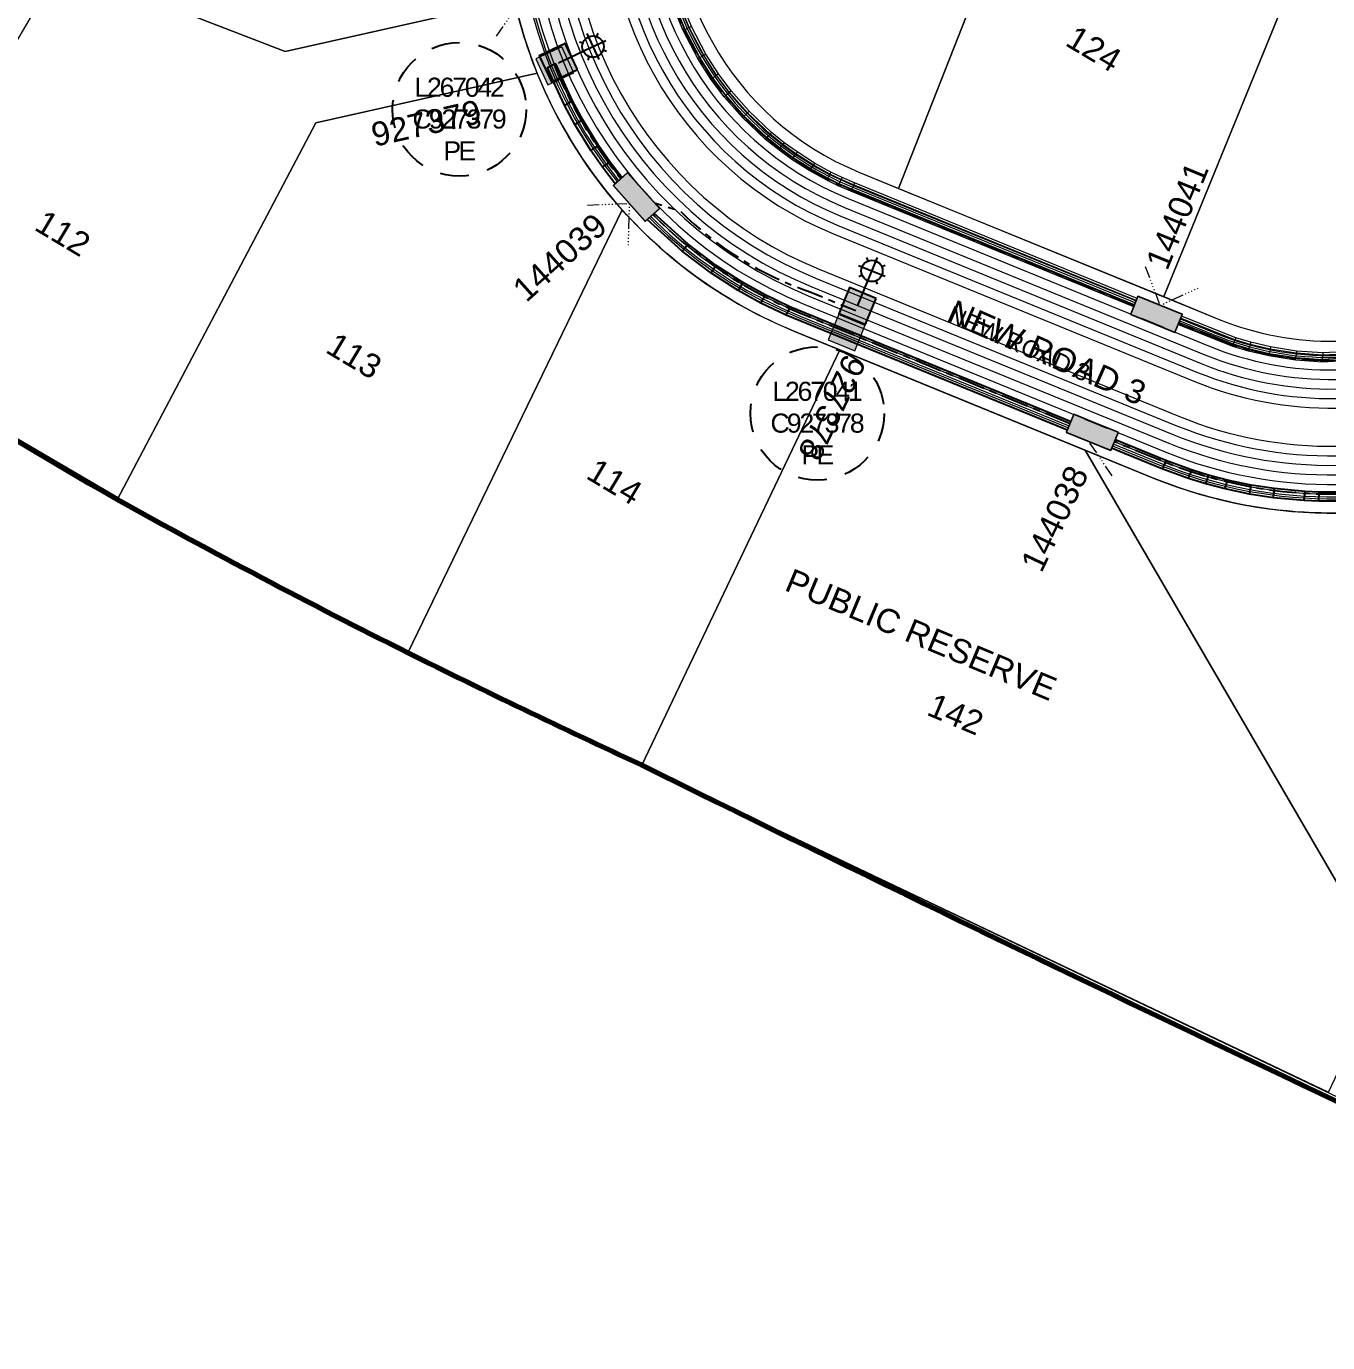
# Model space of a CAD drawing. Header units: metres. Extents: x 264965 to 265706, y 6180501 to 6181430.
# Drawn here: x 265360.7 to 265497.2, y 6180696.6 to 6180834.6 of the extents above; entities that cross this region are included whole.
import ezdxf
from ezdxf.enums import TextEntityAlignment as Align

# ---------------------------------------------------------------- set-up
doc = ezdxf.new("R2010")
doc.units = ezdxf.units.M
for name, pattern in [('Cable Exist UG', [7, 4, -1, 1, -1]), ('Dash', [5, 3, -2]), ('PHANTOMX2', [5.6, 2.5, -0.5, 0.15, -0.5, 0.15, -0.5, 0.15, -0.5, 0.15, -0.5])]:
    doc.linetypes.add(name, pattern=pattern)
doc.layers.get('0').update_dxf_attribs({"color": 6})
for name, color, linetype, lineweight in [('_User Miscellaneous1', 30, 'Continuous', 13), ('_User Miscellaneous10', 241, 'Continuous', 13), ('_User Miscellaneous7', 3, 'Continuous', 13), ('_User_HV_Exist', 1, 'Continuous', 25), ('_User_LV_Exist', 5, 'Continuous', 25), ('_User_SL_Exist', 4, 'Continuous', 25), ('Cadastre Developer_SP_NEW', 92, 'Continuous', 15)]:
    doc.layers.add(name, color=color, linetype=linetype, lineweight=lineweight)
doc.layers.add('_User Miscellaneous12', color=252, linetype='Continuous', lineweight=13, plot=False, transparency=0.5)
for name, color, linetype in [('Equip_SP_SL_EXT', 7, 'Continuous'), ('SupportsUG_SP_LV_EXT', 7, 'Continuous'), ('UG_Details_SP_MISC', 7, 'Continuous')]:
    doc.layers.add(name, color=color, linetype=linetype)
doc.styles.add('ARIAL', font='arial.ttf', dxfattribs={"height": 2})
doc.styles.add('SL_LABEL', font='arial.ttf', dxfattribs={"height": 2})
doc.styles.get("Standard").update_dxf_attribs({"font": 'arial.ttf'})
doc.linetypes.add('Cable o', pattern='A,4,-0.01,["O",Standard,S=1.5,R=0,X=0,Y=-0.75],-1.6', length=5.61)

# ---------------------------------------------------------------- blocks, each defined once
blk = doc.blocks.new('*U645')
at = {"width": 0.9}
blk.add_attdef('ASSET_NUM', text='', height=2, dxfattribs=at).set_placement((4, 2), align=Align.MIDDLE_LEFT)
for tag, p, flags in [('SUBURB', (-2, 0), 1), ('STREETNAME', (-1.8, 0), 9), ('PARENT', (-1.6, 0), 9), ('NOTES', (-1.4, 0), 9), ('LOCATION', (-1.2, 0), 9), ('LEGEND', (-1, 0), 9), ('USAGE', (-0.8, 0), 9), ('SUPPORT_TYPE', (-0.6, 0), 9), ('STATE', (-0.4, 0), 9), ('OWNED_BY', (-0.2, 0), 9)]:
    blk.add_attdef(tag, p, '', height=0.2, rotation=270, dxfattribs=dict(flags=flags))
blk.add_wipeout([(1, 2.5), (1, -2.5), (-1, -2.5), (-1, 2.5)])
at = {"layer": 'SupportsUG_SP_LV_EXT'}
h = blk.add_hatch(color=256, dxfattribs=at)
h.dxf.hatch_style = 1
h.paths.add_polyline_path([(-1, 2.5), (-1, -1.25), (-1, 1.25), (-1, -2.5), (1, -2.5), (1, 2.5)])
blk.add_lwpolyline([(-1, 2.5), (-1, -1.25), (-1, 1.25), (-1, -2.5), (1, -2.5), (1, 2.5)], close=True)
blk = doc.blocks.new('*U840')
at = {"layer": 'Equip_SP_SL_EXT'}
h = blk.add_hatch(color=256, dxfattribs=at)
h.dxf.hatch_style = 1
h.paths.add_polyline_path([(-1.58, 1.41), (-1.41, -1.58), (1.58, -1.41), (1.41, 1.58)])
blk.add_lwpolyline([(-1.58, 1.41), (-1.41, -1.58), (1.58, -1.41), (1.41, 1.58)], close=True)
at = {"width": 0.9, "flags": 8}
blk.add_attdef('ASSET_NUM', text='', height=2, dxfattribs=at).set_placement((4, 2), align=Align.MIDDLE_LEFT)
at = {"flags": 1}
blk.add_attdef('Z', (-2.35, -1.81), '', height=0.2, rotation=270, dxfattribs=at)
at = {"flags": 9}
for tag, p in [('NOTES', (-2, -1.81)), ('SUBURB', (-1.8, -1.81)), ('STREETNAME', (-1.6, -1.81)), ('LOCATION', (-1.4, -1.81)), ('LEGEND', (-1.2, -1.81)), ('USAGE', (-1, -1.81)), ('STATE', (-0.8, -1.81)), ('OWNED_BY', (-0.6, -1.81)), ('COLUMN_TYPE', (-0.4, -1.81)), ('STREET_CODE', (-0.2, -1.81)), ('STRUCTURE_PLANT_NUMBER', (0.03, -1.81))]:
    blk.add_attdef(tag, text='', height=0.2, rotation=270, dxfattribs=at).set_placement(p, align=Align.MIDDLE_LEFT)
blk = doc.blocks.new('*U841')
at = {"layer": 'Equip_SP_SL_EXT'}
h = blk.add_hatch(color=256, dxfattribs=at)
h.dxf.hatch_style = 1
h.paths.add_polyline_path([(-1.79, 1.14), (-1.14, -1.79), (1.79, -1.14), (1.14, 1.79)])
blk.add_lwpolyline([(-1.79, 1.14), (-1.14, -1.79), (1.79, -1.14), (1.14, 1.79)], close=True)
at = {"width": 0.9, "flags": 8}
blk.add_attdef('ASSET_NUM', text='', height=2, dxfattribs=at).set_placement((4, 2), align=Align.MIDDLE_LEFT)
at = {"flags": 1}
blk.add_attdef('Z', (-2.35, -1.81), '', height=0.2, rotation=270, dxfattribs=at)
at = {"flags": 9}
for tag, p in [('NOTES', (-2, -1.81)), ('SUBURB', (-1.8, -1.81)), ('STREETNAME', (-1.6, -1.81)), ('LOCATION', (-1.4, -1.81)), ('LEGEND', (-1.2, -1.81)), ('USAGE', (-1, -1.81)), ('STATE', (-0.8, -1.81)), ('OWNED_BY', (-0.6, -1.81)), ('COLUMN_TYPE', (-0.4, -1.81)), ('STREET_CODE', (-0.2, -1.81)), ('STRUCTURE_PLANT_NUMBER', (0.03, -1.81))]:
    blk.add_attdef(tag, text='', height=0.2, rotation=270, dxfattribs=at).set_placement(p, align=Align.MIDDLE_LEFT)
blk = doc.blocks.new('*U237')
at = {"style": 'SL_LABEL'}
for tag, height, rotation, flags, p in [('ASSET_NUM', 1, 67.7763, 8, (1.72, 6.86)), ('STREET_CODE', 0.001, 270, 9, (0, 0))]:
    blk.add_attdef(tag, text='', height=height, rotation=rotation, dxfattribs=dict(at, flags=flags)).set_placement(p, align=Align.MIDDLE_LEFT)
for tag, height, rotation, flags, p in [('LNUMBER', 1, 67.7763, 8, (3.57, 6.1)), ('LANTNUMBER', 0.2, 270, 9, (-1.4, 2.6)), ('LOUTREACH', 0.2, 270, 9, (-1.4, 2.2)), ('LOUTREACHVOCAB', 0.2, 270, 9, (-1.4, 2)), ('LRATECODE', 0.2, 270, 9, (-1.4, 1.8)), ('LREMOVE', 0.2, 270, 9, (-1.4, 1.6)), ('LREPLACE', 0.2, 270, 9, (-1.4, 1.4)), ('LTYPE', 0.2, 270, 9, (-1.4, 1.2)), ('LTYPEVOCAB', 0.2, 270, 9, (-1.4, 1)), ('LEGEND', 0.2, 270, 9, (-1.4, 0.8)), ('SUBURB', 0.2, 270, 9, (-1.4, 0.6)), ('STREETNAME', 0.2, 270, 9, (-1.4, 0.4)), ('LOCATION', 0.2, 270, 9, (-1.4, 0.2)), ('LNEW', 0.2, 270, 9, (-6.4, 0)), ('LMASTVOCAB', 0.2, 270, 9, (-6.2, 0)), ('LMAST', 0.2, 270, 9, (-6, 0)), ('LLAMPVOCAB', 0.2, 270, 9, (-5.8, 0)), ('LLAMP', 0.2, 270, 9, (-5.6, 0)), ('LEXIST', 0.2, 270, 9, (-5.4, 0)), ('LCHARGE3PERCENT', 0.2, 270, 9, (-5.2, 0)), ('LCHARGE3', 0.2, 270, 9, (-5, 0)), ('LCHARGE2PERCENT', 0.2, 270, 9, (-4.8, 0)), ('LCHARGE2', 0.2, 270, 9, (-4.6, 0)), ('LCHARGE1PERCENT', 0.2, 270, 9, (-4.4, 0)), ('LCHARGE1', 0.2, 270, 9, (-4.2, 0)), ('LCATEGORY', 0.2, 270, 9, (-4, 0)), ('LBRACKETVOCAB', 0.2, 270, 9, (-3.8, 0)), ('LBRACKET', 0.2, 270, 9, (-3.6, 0)), ('LKINGHEIGHT', 0.2, 270, 9, (-3.4, 0)), ('CREPLACE', 0.2, 270, 9, (-3.2, 0)), ('CREMOVE', 0.2, 270, 9, (-3, 0)), ('CNUMBER', 0.2, 270, 9, (-2.8, 0)), ('CNEW', 0.2, 270, 9, (-2.6, 0)), ('CEXIST', 0.2, 270, 9, (-2.4, 0)), ('USAGE', 0.2, 270, 9, (-2.2, 0)), ('STATE', 0.2, 270, 9, (-2, 0)), ('OWNED_BY', 0.2, 270, 9, (-1.8, 0)), ('ORIENTATION', 0.2, 270, 9, (-1.6, 0)), ('OPERATING_VOLTAGE', 0.2, 270, 9, (-1.4, 0)), ('MAINTAINED_BY', 0.2, 270, 9, (-1.4, -0.66)), ('NOTES', 0.2, 270, 9, (-1.4, 0)), ('NO_PHASES', 0.2, 270, 9, (-1.2, 0)), ('LANTERN_TYPE', 0.2, 270, 9, (-1, 0)), ('LANTERN_PURPOSE', 0.2, 270, 9, (-0.8, 0)), ('CONTROL_TYPE', 0.2, 270, 9, (-0.6, 0)), ('CONSTRUCTED_VOLTAGE', 0.2, 270, 9, (-0.4, 0))]:
    blk.add_attdef(tag, text='', height=height, rotation=rotation, dxfattribs=dict(flags=flags)).set_placement(p, align=Align.MIDDLE_LEFT)
for tag, p, height, flags in [('OPERATED_BY', (-1.4, -0.41), 0.2, 9), ('Z', (0, 0), 0.001, 1)]:
    blk.add_attdef(tag, p, '', height=height, rotation=270, dxfattribs=dict(flags=flags))
blk.add_wipeout([(2.15, 5.26), (2.9, 4.28), (3.08, 3.06), (2.09, 2.32), (0.87, 2.14), (0.13, 3.12), (-0.05, 4.34), (0.93, 5.09)])
for p, q in [((0.12, 4.27), (0.47, 4.13)), ((0.12, 4.27), (2.9, 3.14)), ((0.93, 5.09), (1.08, 4.74)), ((0.95, 2.31), (2.08, 5.09)), ((1.94, 4.74), (2.08, 5.09)), ((2.9, 4.28), (2.55, 4.14)), ((0.13, 3.12), (0.48, 3.27)), ((2.55, 3.28), (2.9, 3.14)), ((0, 0), (1.09, 2.66)), ((2.09, 2.32), (1.95, 2.67))]:
    blk.add_line(p, q)
blk.add_circle((1.51, 3.7), 1.12)
blk = doc.blocks.new('*U238')
at = {"style": 'SL_LABEL'}
for tag, height, rotation, flags, p in [('ASSET_NUM', 1, 25, 8, (5.92, 3.86)), ('STREET_CODE', 0.001, 270, 9, (0, 0))]:
    blk.add_attdef(tag, text='', height=height, rotation=rotation, dxfattribs=dict(at, flags=flags)).set_placement(p, align=Align.MIDDLE_LEFT)
for tag, height, rotation, flags, p in [('LNUMBER', 1, 25, 8, (6.77, 2.05)), ('LANTNUMBER', 0.2, 270, 9, (-1.4, 2.6)), ('LOUTREACH', 0.2, 270, 9, (-1.4, 2.2)), ('LOUTREACHVOCAB', 0.2, 270, 9, (-1.4, 2)), ('LRATECODE', 0.2, 270, 9, (-1.4, 1.8)), ('LREMOVE', 0.2, 270, 9, (-1.4, 1.6)), ('LREPLACE', 0.2, 270, 9, (-1.4, 1.4)), ('LTYPE', 0.2, 270, 9, (-1.4, 1.2)), ('LTYPEVOCAB', 0.2, 270, 9, (-1.4, 1)), ('LEGEND', 0.2, 270, 9, (-1.4, 0.8)), ('SUBURB', 0.2, 270, 9, (-1.4, 0.6)), ('STREETNAME', 0.2, 270, 9, (-1.4, 0.4)), ('LOCATION', 0.2, 270, 9, (-1.4, 0.2)), ('LNEW', 0.2, 270, 9, (-6.4, 0)), ('LMASTVOCAB', 0.2, 270, 9, (-6.2, 0)), ('LMAST', 0.2, 270, 9, (-6, 0)), ('LLAMPVOCAB', 0.2, 270, 9, (-5.8, 0)), ('LLAMP', 0.2, 270, 9, (-5.6, 0)), ('LEXIST', 0.2, 270, 9, (-5.4, 0)), ('LCHARGE3PERCENT', 0.2, 270, 9, (-5.2, 0)), ('LCHARGE3', 0.2, 270, 9, (-5, 0)), ('LCHARGE2PERCENT', 0.2, 270, 9, (-4.8, 0)), ('LCHARGE2', 0.2, 270, 9, (-4.6, 0)), ('LCHARGE1PERCENT', 0.2, 270, 9, (-4.4, 0)), ('LCHARGE1', 0.2, 270, 9, (-4.2, 0)), ('LCATEGORY', 0.2, 270, 9, (-4, 0)), ('LBRACKETVOCAB', 0.2, 270, 9, (-3.8, 0)), ('LBRACKET', 0.2, 270, 9, (-3.6, 0)), ('LKINGHEIGHT', 0.2, 270, 9, (-3.4, 0)), ('CREPLACE', 0.2, 270, 9, (-3.2, 0)), ('CREMOVE', 0.2, 270, 9, (-3, 0)), ('CNUMBER', 0.2, 270, 9, (-2.8, 0)), ('CNEW', 0.2, 270, 9, (-2.6, 0)), ('CEXIST', 0.2, 270, 9, (-2.4, 0)), ('USAGE', 0.2, 270, 9, (-2.2, 0)), ('STATE', 0.2, 270, 9, (-2, 0)), ('OWNED_BY', 0.2, 270, 9, (-1.8, 0)), ('ORIENTATION', 0.2, 270, 9, (-1.6, 0)), ('OPERATING_VOLTAGE', 0.2, 270, 9, (-1.4, 0)), ('MAINTAINED_BY', 0.2, 270, 9, (-1.4, -0.66)), ('NOTES', 0.2, 270, 9, (-1.4, 0)), ('NO_PHASES', 0.2, 270, 9, (-1.2, 0)), ('LANTERN_TYPE', 0.2, 270, 9, (-1, 0)), ('LANTERN_PURPOSE', 0.2, 270, 9, (-0.8, 0)), ('CONTROL_TYPE', 0.2, 270, 9, (-0.6, 0)), ('CONSTRUCTED_VOLTAGE', 0.2, 270, 9, (-0.4, 0))]:
    blk.add_attdef(tag, text='', height=height, rotation=rotation, dxfattribs=dict(flags=flags)).set_placement(p, align=Align.MIDDLE_LEFT)
for tag, p, height, flags in [('OPERATED_BY', (-1.4, -0.41), 0.2, 9), ('Z', (0, 0), 0.001, 1)]:
    blk.add_attdef(tag, p, '', height=height, rotation=270, dxfattribs=dict(flags=flags))
blk.add_wipeout([(5.15, 2.4), (5.03, 1.18), (4.34, 0.16), (3.11, 0.28), (2.1, 0.98), (2.22, 2.2), (2.91, 3.22), (4.14, 3.1)])
for p, q in [((2.99, 3.05), (3.15, 2.71)), ((2.99, 3.05), (4.26, 0.33)), ((4.14, 3.1), (4.01, 2.75)), ((2.22, 2.2), (2.57, 2.08)), ((2.27, 1.06), (4.98, 2.32)), ((4.64, 2.17), (4.98, 2.32)), ((0, 0), (2.61, 1.22)), ((3.11, 0.28), (3.24, 0.63)), ((4.1, 0.67), (4.26, 0.33)), ((5.03, 1.18), (4.68, 1.31))]:
    blk.add_line(p, q)
blk.add_circle((3.63, 1.69), 1.12)

msp = doc.modelspace()

# ---------------------------------------------------------------- linework, layer by layer
at = {"layer": '_User Miscellaneous1', "ltscale": 0.5}
for p, q in [((265429.585, 6180834.15), (265428.614, 6180836.497)), ((265429.803, 6180834.252), (265428.839, 6180836.58)), ((265430.238, 6180834.455), (265429.29, 6180836.745)), ((265430.456, 6180834.557), (265429.515, 6180836.828)), ((265430.456, 6180834.557), (265430.021, 6180834.353)), ((265430.238, 6180834.455), (265430.021, 6180834.353)), ((265431.749, 6180831.561), (265430.238, 6180834.455)), ((265431.956, 6180831.681), (265430.456, 6180834.557)), ((265429.585, 6180834.15), (265430.021, 6180834.353)), ((265431.125, 6180831.199), (265429.585, 6180834.15)), ((265429.803, 6180834.252), (265430.021, 6180834.353)), ((265431.333, 6180831.32), (265429.803, 6180834.252)), ((265431.956, 6180831.681), (265431.541, 6180831.44)), ((265433.281, 6180829.612), (265431.956, 6180831.681)), ((265415.364, 6180830.281), (265415.804, 6180830.471)), ((265416.029, 6180828.742), (265415.364, 6180830.281)), ((265416.245, 6180830.662), (265415.804, 6180830.471)), ((265416.904, 6180829.136), (265416.245, 6180830.662)), ((265431.125, 6180831.199), (265431.541, 6180831.44)), ((265432.492, 6180829.065), (265431.125, 6180831.199)), ((265431.333, 6180831.32), (265431.541, 6180831.44)), ((265432.689, 6180829.201), (265431.333, 6180831.32)), ((265431.749, 6180831.561), (265431.541, 6180831.44)), ((265433.084, 6180829.475), (265431.749, 6180831.561)), ((265416.029, 6180828.742), (265416.466, 6180828.939)), ((265416.904, 6180829.136), (265416.466, 6180828.939)), ((265418.01, 6180826.765), (265416.904, 6180829.136)), ((265432.492, 6180829.065), (265432.887, 6180829.338)), ((265433.881, 6180827.208), (265432.492, 6180829.065)), ((265432.689, 6180829.201), (265432.887, 6180829.338)), ((265434.067, 6180827.36), (265432.689, 6180829.201)), ((265433.281, 6180829.612), (265432.887, 6180829.338)), ((265433.084, 6180829.475), (265432.887, 6180829.338)), ((265434.44, 6180827.663), (265433.084, 6180829.475)), ((265434.627, 6180827.814), (265433.281, 6180829.612)), ((265417.152, 6180826.334), (265416.029, 6180828.742)), ((265433.881, 6180827.208), (265434.254, 6180827.511)), ((265434.067, 6180827.36), (265434.254, 6180827.511)), ((265434.627, 6180827.814), (265434.254, 6180827.511)), ((265434.44, 6180827.663), (265434.254, 6180827.511)), ((265436.329, 6180825.515), (265434.44, 6180827.663)), ((265436.502, 6180825.682), (265434.627, 6180827.814)), ((265417.152, 6180826.334), (265417.581, 6180826.549)), ((265418.249, 6180824.3), (265417.152, 6180826.334)), ((265418.01, 6180826.765), (265417.581, 6180826.549)), ((265419.081, 6180824.78), (265418.01, 6180826.765)), ((265435.811, 6180825.014), (265433.881, 6180827.208)), ((265435.984, 6180825.181), (265434.067, 6180827.36)), ((265419.081, 6180824.78), (265418.665, 6180824.54)), ((265420.726, 6180822.113), (265419.081, 6180824.78)), ((265435.811, 6180825.014), (265436.157, 6180825.348)), ((265438.236, 6180822.733), (265435.811, 6180825.014)), ((265435.984, 6180825.181), (265436.157, 6180825.348)), ((265438.393, 6180822.914), (265435.984, 6180825.181)), ((265436.502, 6180825.682), (265436.157, 6180825.348)), ((265436.329, 6180825.515), (265436.157, 6180825.348)), ((265438.709, 6180823.276), (265436.329, 6180825.515)), ((265438.867, 6180823.457), (265436.502, 6180825.682)), ((265418.249, 6180824.3), (265418.665, 6180824.54)), ((265419.923, 6180821.586), (265418.249, 6180824.3)), ((265438.867, 6180823.457), (265438.551, 6180823.095)), ((265440.187, 6180822.393), (265438.867, 6180823.457)), ((265420.726, 6180822.113), (265420.325, 6180821.849)), ((265421.923, 6180820.394), (265420.726, 6180822.113)), ((265438.236, 6180822.733), (265438.551, 6180823.095)), ((265439.605, 6180821.63), (265438.236, 6180822.733)), ((265438.393, 6180822.914), (265438.551, 6180823.095)), ((265439.75, 6180821.821), (265438.393, 6180822.914)), ((265438.709, 6180823.276), (265438.551, 6180823.095)), ((265440.042, 6180822.202), (265438.709, 6180823.276)), ((265439.605, 6180821.63), (265439.896, 6180822.011)), ((265439.75, 6180821.821), (265439.896, 6180822.011)), ((265440.187, 6180822.393), (265439.896, 6180822.011)), ((265440.042, 6180822.202), (265439.896, 6180822.011)), ((265441.405, 6180821.217), (265440.042, 6180822.202)), ((265441.54, 6180821.415), (265440.187, 6180822.393)), ((265419.923, 6180821.586), (265420.325, 6180821.849)), ((265421.148, 6180819.827), (265419.923, 6180821.586)), ((265441.001, 6180820.621), (265439.605, 6180821.63)), ((265441.136, 6180820.819), (265439.75, 6180821.821)), ((265441.001, 6180820.621), (265441.27, 6180821.018)), ((265442.862, 6180819.436), (265441.001, 6180820.621)), ((265441.136, 6180820.819), (265441.27, 6180821.018)), ((265442.985, 6180819.643), (265441.136, 6180820.819)), ((265441.54, 6180821.415), (265441.27, 6180821.018)), ((265441.405, 6180821.217), (265441.27, 6180821.018)), ((265443.23, 6180820.056), (265441.405, 6180821.217)), ((265443.352, 6180820.262), (265441.54, 6180821.415)), ((265421.148, 6180819.827), (265421.536, 6180820.11)), ((265422.478, 6180818.091), (265421.148, 6180819.827)), ((265421.923, 6180820.394), (265421.536, 6180820.11)), ((265423.218, 6180818.704), (265421.923, 6180820.394)), ((265442.862, 6180819.436), (265443.107, 6180819.849)), ((265444.637, 6180818.46), (265442.862, 6180819.436)), ((265442.985, 6180819.643), (265443.107, 6180819.849)), ((265444.747, 6180818.673), (265442.985, 6180819.643)), ((265443.352, 6180820.262), (265443.107, 6180819.849)), ((265443.23, 6180820.056), (265443.107, 6180819.849)), ((265444.968, 6180819.1), (265443.23, 6180820.056)), ((265445.078, 6180819.313), (265443.352, 6180820.262)), ((265445.078, 6180819.313), (265444.857, 6180818.887)), ((265446.248, 6180818.745), (265445.078, 6180819.313)), ((265422.478, 6180818.091), (265422.848, 6180818.398)), ((265425.838, 6180814.331), (265422.478, 6180818.091)), ((265423.218, 6180818.704), (265422.848, 6180818.398)), ((265426.52, 6180815.008), (265423.218, 6180818.704)), ((265444.637, 6180818.46), (265444.857, 6180818.887)), ((265445.846, 6180817.873), (265444.637, 6180818.46)), ((265444.747, 6180818.673), (265444.857, 6180818.887)), ((265445.947, 6180818.091), (265444.747, 6180818.673)), ((265444.968, 6180819.1), (265444.857, 6180818.887)), ((265446.147, 6180818.527), (265444.968, 6180819.1)), ((265445.846, 6180817.873), (265446.047, 6180818.309)), ((265447.179, 6180817.294), (265445.846, 6180817.873)), ((265445.947, 6180818.091), (265446.047, 6180818.309)), ((265447.273, 6180817.515), (265445.947, 6180818.091)), ((265446.248, 6180818.745), (265446.047, 6180818.309)), ((265446.147, 6180818.527), (265446.047, 6180818.309)), ((265447.459, 6180817.957), (265446.147, 6180818.527)), ((265447.552, 6180818.178), (265446.248, 6180818.745)), ((265447.552, 6180818.178), (265447.366, 6180817.736)), ((265447.459, 6180817.957), (265447.366, 6180817.736)), ((265477.093, 6180805.849), (265447.459, 6180817.957)), ((265477.183, 6180806.072), (265447.552, 6180818.178)), ((265447.179, 6180817.294), (265447.366, 6180817.736)), ((265476.824, 6180805.182), (265447.179, 6180817.294)), ((265447.273, 6180817.515), (265447.366, 6180817.736)), ((265476.913, 6180805.404), (265447.273, 6180817.515)), ((265425.838, 6180814.331), (265426.179, 6180814.669)), ((265429.491, 6180811.016), (265425.838, 6180814.331)), ((265426.52, 6180815.008), (265426.179, 6180814.669)), ((265430.103, 6180811.756), (265426.52, 6180815.008)), ((265429.491, 6180811.016), (265429.797, 6180811.386)), ((265432.505, 6180808.744), (265429.491, 6180811.016)), ((265430.103, 6180811.756), (265429.797, 6180811.386)), ((265433.054, 6180809.532), (265430.103, 6180811.756)), ((265432.505, 6180808.744), (265432.779, 6180809.138)), ((265435.372, 6180806.904), (265432.505, 6180808.744)), ((265433.054, 6180809.532), (265432.779, 6180809.138)), ((265435.864, 6180807.729), (265433.054, 6180809.532)), ((265435.372, 6180806.904), (265435.618, 6180807.316)), ((265437.751, 6180805.584), (265435.372, 6180806.904)), ((265435.864, 6180807.729), (265435.618, 6180807.316)), ((265438.192, 6180806.437), (265435.864, 6180807.729)), ((265437.751, 6180805.584), (265437.972, 6180806.01)), ((265440.402, 6180804.312), (265437.751, 6180805.584)), ((265438.192, 6180806.437), (265437.972, 6180806.01)), ((265440.791, 6180805.19), (265438.192, 6180806.437)), ((265476.824, 6180805.182), (265477.003, 6180805.627)), ((265476.913, 6180805.404), (265477.003, 6180805.627)), ((265477.183, 6180806.072), (265477.003, 6180805.627)), ((265477.093, 6180805.849), (265477.003, 6180805.627)), ((265487.433, 6180801.717), (265477.093, 6180805.849)), ((265487.512, 6180801.943), (265477.183, 6180806.072)), ((265440.402, 6180804.312), (265440.597, 6180804.751)), ((265479.856, 6180788.173), (265440.402, 6180804.312)), ((265440.791, 6180805.19), (265440.597, 6180804.751)), ((265480.202, 6180789.069), (265440.791, 6180805.19)), ((265487.196, 6180801.036), (265476.824, 6180805.182)), ((265487.275, 6180801.263), (265476.913, 6180805.404)), ((265487.196, 6180801.036), (265487.354, 6180801.49)), ((265487.275, 6180801.263), (265487.354, 6180801.49)), ((265487.512, 6180801.943), (265487.354, 6180801.49)), ((265487.433, 6180801.717), (265487.354, 6180801.49)), ((265489.024, 6180801.242), (265487.433, 6180801.717)), ((265489.086, 6180801.474), (265487.512, 6180801.943)), ((265489.086, 6180801.474), (265488.962, 6180801.01)), ((265491.171, 6180800.983), (265489.086, 6180801.474)), ((265488.838, 6180800.546), (265487.196, 6180801.036)), ((265488.9, 6180800.778), (265487.275, 6180801.263)), ((265488.838, 6180800.546), (265488.962, 6180801.01)), ((265490.986, 6180800.04), (265488.838, 6180800.546)), ((265488.9, 6180800.778), (265488.962, 6180801.01)), ((265491.032, 6180800.276), (265488.9, 6180800.778)), ((265489.024, 6180801.242), (265488.962, 6180801.01)), ((265491.124, 6180800.747), (265489.024, 6180801.242)), ((265490.986, 6180800.04), (265491.078, 6180800.512)), ((265493.778, 6180799.603), (265490.986, 6180800.04)), ((265491.032, 6180800.276), (265491.078, 6180800.512)), ((265493.805, 6180799.842), (265491.032, 6180800.276)), ((265491.171, 6180800.983), (265491.078, 6180800.512)), ((265491.124, 6180800.747), (265491.078, 6180800.512)), ((265493.859, 6180800.319), (265491.124, 6180800.747)), ((265493.886, 6180800.558), (265491.171, 6180800.983)), ((265493.778, 6180799.603), (265493.832, 6180800.081)), ((265493.805, 6180799.842), (265493.832, 6180800.081)), ((265493.886, 6180800.558), (265493.832, 6180800.081)), ((265493.859, 6180800.319), (265493.832, 6180800.081)), ((265496.625, 6180800.126), (265493.859, 6180800.319)), ((265496.627, 6180800.366), (265493.886, 6180800.558)), ((265501.737, 6180799.906), (265496.621, 6180799.645)), ((265496.627, 6180800.366), (265496.623, 6180799.885)), ((265496.625, 6180800.126), (265496.623, 6180799.885)), ((265501.689, 6180800.384), (265496.625, 6180800.126)), ((265501.665, 6180800.623), (265496.627, 6180800.366)), ((265496.618, 6180799.404), (265493.778, 6180799.603)), ((265496.621, 6180799.645), (265493.805, 6180799.842)), ((265496.618, 6180799.404), (265496.623, 6180799.885)), ((265501.761, 6180799.667), (265496.618, 6180799.404)), ((265496.621, 6180799.645), (265496.623, 6180799.885)), ((265480.202, 6180789.069), (265480.029, 6180788.621)), ((265482.87, 6180788.101), (265480.202, 6180789.069)), ((265479.856, 6180788.173), (265480.029, 6180788.621)), ((265482.565, 6180787.19), (265479.856, 6180788.173)), ((265482.565, 6180787.19), (265482.717, 6180787.645)), ((265482.87, 6180788.101), (265482.717, 6180787.645)), ((265484.636, 6180787.557), (265482.87, 6180788.101)), ((265484.636, 6180787.557), (265484.505, 6180787.096)), ((265486.628, 6180787.035), (265484.636, 6180787.557)), ((265484.373, 6180786.634), (265482.565, 6180787.19)), ((265484.373, 6180786.634), (265484.505, 6180787.096)), ((265486.407, 6180786.1), (265484.373, 6180786.634)), ((265486.407, 6180786.1), (265486.518, 6180786.568)), ((265488.949, 6180785.566), (265486.407, 6180786.1)), ((265486.628, 6180787.035), (265486.518, 6180786.568)), ((265489.121, 6180786.511), (265486.628, 6180787.035)), ((265489.121, 6180786.511), (265489.035, 6180786.038)), ((265491.55, 6180786.134), (265489.121, 6180786.511)), ((265491.55, 6180786.134), (265491.491, 6180785.658)), ((265494.752, 6180785.835), (265491.55, 6180786.134)), ((265488.949, 6180785.566), (265489.035, 6180786.038)), ((265491.432, 6180785.181), (265488.949, 6180785.566)), ((265491.432, 6180785.181), (265491.491, 6180785.658)), ((265494.687, 6180784.877), (265491.432, 6180785.181)), ((265494.687, 6180784.877), (265494.72, 6180785.356)), ((265496.22, 6180784.811), (265494.687, 6180784.877)), ((265494.752, 6180785.835), (265494.72, 6180785.356)), ((265496.241, 6180785.771), (265494.752, 6180785.835)), ((265496.22, 6180784.811), (265496.231, 6180785.291)), ((265498.651, 6180784.807), (265496.22, 6180784.811)), ((265496.241, 6180785.771), (265496.231, 6180785.291)), ((265498.63, 6180785.767), (265496.241, 6180785.771))]:
    msp.add_line(p, q, dxfattribs=at)
at = {"layer": '_User Miscellaneous1', "linetype": 'PHANTOMX2', "ltscale": 0.5, "flags": 128}
msp.add_lwpolyline([(265410.032, 6180833.554), (265412.517, 6180837.169, -0.0214963), (265411.966, 6180840.506, -0.0214963), (265411.704, 6180843.878, -0.019152), (265411.57, 6180847.366, -0.0333611), (265411.975, 6180853.428)], format="xyb", dxfattribs=at)
at = {"layer": '_User_LV_Exist', "linetype": 'Cable Exist UG', "ltscale": 0.7, "transparency": 33554687}
for points in [[(265430.241, 6180871.684), (265427.187, 6180853.46, 0.350626), (265447.252, 6180817.458), (265479.204, 6180804.403)], [(265479.204, 6180804.403), (265485.026, 6180802.025, 0.4273386), (265528.582, 6180821.466), (265538.845, 6180850.179)]]:
    msp.add_lwpolyline(points, format="xyb", dxfattribs=at)
at = {"layer": '_User_LV_Exist', "linetype": 'Cable Exist UG', "ltscale": 0.7, "transparency": 33554687, "flags": 128}
for points in [[(265424.688, 6180816.689, 0.1139001), (265441.957, 6180804.498), (265472.483, 6180792.026)], [(265472.483, 6180792.026), (265479.731, 6180789.065, 0.2849047), (265528.581, 6180797.311)]]:
    msp.add_lwpolyline(points, format="xyb", dxfattribs=at)
at = {"layer": '_User_SL_Exist', "linetype": 'Dash'}
for centre in [(265406.134, 6180825.882), (265443.655, 6180794.012)]:
    msp.add_circle(centre, 7, dxfattribs=at)
at = {"layer": 'Cadastre Developer_SP_NEW', "transparency": 33554687}
for points in [[(265468.254, 6180858.438), (265432.21, 6180871.332), (265429.16, 6180853.13, 0.350626), (265448.009, 6180819.31), (265452.178, 6180817.606)], [(265411.407, 6180856.104), (265411.418, 6180856.166), (265371.645, 6180865.05), (265364.385, 6180841.019), (265387.886, 6180831.959), (265411.908, 6180837.345, -0.0966354)], [(265497.07, 6180848.13), (265479.961, 6180806.255), (265485.783, 6180803.876, 0.4273386), (265526.699, 6180822.14), (265531.576, 6180835.786)], [(265391.084, 6180824.477), (265414.29, 6180829.681, -0.0410186), (265411.908, 6180837.345), (265387.886, 6180831.959), (265364.385, 6180841.019), (265341.358, 6180801.899, 0.0111876), (265370.262, 6180784.968)], [(265423.196, 6180815.357, -0.0867055), (265414.29, 6180829.681), (265391.084, 6180824.477), (265370.262, 6180784.968, 0.0115054), (265400.747, 6180768.922)], [(265446, 6180800.686), (265441.201, 6180802.647, -0.1139001), (265423.196, 6180815.357), (265400.747, 6180768.922, 0.002462), (265407.364, 6180765.672), (265425.264, 6180757.15)], [(265507.216, 6180784.545, -0.1478946), (265478.975, 6180787.213), (265471.727, 6180790.175), (265503.386, 6180735.808), (265527.439, 6180749.815)]]:
    msp.add_lwpolyline(points, format="xyb", close=True, dxfattribs=at)
for points in [[(265497.07, 6180848.13), (265468.254, 6180858.438), (265452.178, 6180817.606), (265479.961, 6180806.255)], [(265471.727, 6180790.175), (265446, 6180800.686), (265425.264, 6180757.15), (265497.232, 6180722.887), (265503.386, 6180735.808)]]:
    msp.add_lwpolyline(points, close=True, dxfattribs=at)
at = {"layer": 'UG_Details_SP_MISC', "ltscale": 0.5}
for p, q in [((265415.364, 6180830.281), (265415.804, 6180830.471)), ((265416.029, 6180828.742), (265415.364, 6180830.281)), ((265416.245, 6180830.662), (265415.804, 6180830.471)), ((265416.904, 6180829.136), (265416.245, 6180830.662)), ((265416.029, 6180828.742), (265416.466, 6180828.939)), ((265416.904, 6180829.136), (265416.466, 6180828.939)), ((265418.01, 6180826.765), (265416.904, 6180829.136)), ((265417.152, 6180826.334), (265416.029, 6180828.742)), ((265417.152, 6180826.334), (265417.581, 6180826.549)), ((265418.249, 6180824.3), (265417.152, 6180826.334)), ((265418.01, 6180826.765), (265417.581, 6180826.549)), ((265419.081, 6180824.78), (265418.01, 6180826.765)), ((265419.081, 6180824.78), (265418.665, 6180824.54)), ((265420.726, 6180822.113), (265419.081, 6180824.78)), ((265418.249, 6180824.3), (265418.665, 6180824.54)), ((265419.923, 6180821.586), (265418.249, 6180824.3)), ((265420.726, 6180822.113), (265420.325, 6180821.849)), ((265421.923, 6180820.394), (265420.726, 6180822.113)), ((265419.923, 6180821.586), (265420.325, 6180821.849)), ((265421.148, 6180819.827), (265419.923, 6180821.586)), ((265421.148, 6180819.827), (265421.536, 6180820.11)), ((265422.478, 6180818.091), (265421.148, 6180819.827)), ((265421.923, 6180820.394), (265421.536, 6180820.11)), ((265423.218, 6180818.704), (265421.923, 6180820.394)), ((265422.478, 6180818.091), (265422.848, 6180818.398)), ((265425.838, 6180814.331), (265422.478, 6180818.091)), ((265423.218, 6180818.704), (265422.848, 6180818.398)), ((265426.52, 6180815.008), (265423.218, 6180818.704)), ((265425.838, 6180814.331), (265426.179, 6180814.669)), ((265429.491, 6180811.016), (265425.838, 6180814.331)), ((265426.52, 6180815.008), (265426.179, 6180814.669)), ((265430.103, 6180811.756), (265426.52, 6180815.008)), ((265429.491, 6180811.016), (265429.797, 6180811.386)), ((265432.505, 6180808.744), (265429.491, 6180811.016)), ((265430.103, 6180811.756), (265429.797, 6180811.386)), ((265433.054, 6180809.532), (265430.103, 6180811.756)), ((265432.505, 6180808.744), (265432.779, 6180809.138)), ((265435.372, 6180806.904), (265432.505, 6180808.744)), ((265433.054, 6180809.532), (265432.779, 6180809.138)), ((265435.864, 6180807.729), (265433.054, 6180809.532)), ((265435.372, 6180806.904), (265435.618, 6180807.316)), ((265437.751, 6180805.584), (265435.372, 6180806.904)), ((265435.864, 6180807.729), (265435.618, 6180807.316)), ((265438.192, 6180806.437), (265435.864, 6180807.729)), ((265437.751, 6180805.584), (265437.972, 6180806.01)), ((265440.402, 6180804.312), (265437.751, 6180805.584)), ((265438.192, 6180806.437), (265437.972, 6180806.01)), ((265440.791, 6180805.19), (265438.192, 6180806.437)), ((265440.402, 6180804.312), (265440.597, 6180804.751)), ((265479.856, 6180788.173), (265440.402, 6180804.312)), ((265440.791, 6180805.19), (265440.597, 6180804.751)), ((265480.202, 6180789.069), (265440.791, 6180805.19)), ((265480.202, 6180789.069), (265480.029, 6180788.621)), ((265482.87, 6180788.101), (265480.202, 6180789.069)), ((265479.856, 6180788.173), (265480.029, 6180788.621)), ((265482.565, 6180787.19), (265479.856, 6180788.173)), ((265482.565, 6180787.19), (265482.717, 6180787.645)), ((265482.87, 6180788.101), (265482.717, 6180787.645)), ((265484.636, 6180787.557), (265482.87, 6180788.101)), ((265484.636, 6180787.557), (265484.505, 6180787.096)), ((265486.628, 6180787.035), (265484.636, 6180787.557)), ((265484.373, 6180786.634), (265482.565, 6180787.19)), ((265484.373, 6180786.634), (265484.505, 6180787.096)), ((265486.407, 6180786.1), (265484.373, 6180786.634)), ((265486.407, 6180786.1), (265486.518, 6180786.568)), ((265488.949, 6180785.566), (265486.407, 6180786.1)), ((265486.628, 6180787.035), (265486.518, 6180786.568)), ((265489.121, 6180786.511), (265486.628, 6180787.035)), ((265489.121, 6180786.511), (265489.035, 6180786.038)), ((265491.55, 6180786.134), (265489.121, 6180786.511)), ((265491.55, 6180786.134), (265491.491, 6180785.658)), ((265494.752, 6180785.835), (265491.55, 6180786.134)), ((265488.949, 6180785.566), (265489.035, 6180786.038)), ((265491.432, 6180785.181), (265488.949, 6180785.566)), ((265491.432, 6180785.181), (265491.491, 6180785.658)), ((265494.687, 6180784.877), (265491.432, 6180785.181)), ((265494.687, 6180784.877), (265494.72, 6180785.356)), ((265496.22, 6180784.811), (265494.687, 6180784.877)), ((265494.752, 6180785.835), (265494.72, 6180785.356)), ((265496.241, 6180785.771), (265494.752, 6180785.835)), ((265496.22, 6180784.811), (265496.231, 6180785.291)), ((265498.651, 6180784.807), (265496.22, 6180784.811)), ((265496.241, 6180785.771), (265496.231, 6180785.291)), ((265498.63, 6180785.767), (265496.241, 6180785.771))]:
    msp.add_line(p, q, dxfattribs=at)

# ---------------------------------------------------------------- texts
at = {"layer": '_User Miscellaneous1'}
msp.add_text('NEW ROAD 3', height=2.5, rotation=336.27809, dxfattribs=at).set_placement((265457.121, 6180803.704))
at = {"layer": '_User_HV_Exist'}
msp.add_text('NEW ROAD 3', height=1.8, rotation=336.27809, dxfattribs=at).set_placement((265457.121, 6180803.704))
at = {"layer": '_User_LV_Exist'}
msp.add_text('NEW ROAD 3', height=1.8, rotation=336.27809, dxfattribs=at).set_placement((265457.121, 6180803.704))
at = {"layer": '_User_SL_Exist', "char_height": 2, "attachment_point": 5}
for s, insert in [('{\\T0.8;L267042\\PC927379\\PPE}', (265406.044, 6180824.871)), ('{\\T0.8;L267041\\PC927378\\PPE}', (265443.565, 6180793.001))]:
    msp.add_mtext(s, dxfattribs=dict(at, insert=insert))
at = {"layer": 'Cadastre Developer_SP_NEW', "transparency": 33554687, "style": 'ARIAL'}
for s, rotation, p in [('124', 329.12694, (265469.51, 6180832.663)), ('112', 329.12694, (265361.446, 6180813.324)), ('113', 329.12694, (265391.983, 6180800.484)), ('114', 329.12694, (265419.278, 6180787.286)), ('142', 337.3, (265454.993, 6180762.465))]:
    msp.add_text(s, height=2.5, rotation=rotation, dxfattribs=at).set_placement(p)

# ---------------------------------------------------------------- next in the draw order: block references
at = {"layer": '_User_SL_Exist', "linetype": 'Cable o'}
for name, p in [('*U238', (265416.512, 6180830.775)), ('*U237', (265447.867, 6180805.257))]:
    msp.add_blockref(name, p, dxfattribs=at)

# ---------------------------------------------------------------- next in the draw order: linework, layer by layer
at = {"layer": '_User Miscellaneous1', "linetype": 'Continuous'}
msp.add_lwpolyline([(265151.279, 6180931.696), (265311.739, 6180821.052), (265312.618, 6180820.447), (265336.202, 6180804.9), (265367.199, 6180786.516), (265374.212, 6180782.653), (265406.321, 6180766.287), (265407.48, 6180765.617), (265552.248, 6180696.628), (265706.227, 6181106.533)], dxfattribs=at)
at = {"layer": '_User Miscellaneous10', "color": 5, "transparency": 33554534}
for points in [[(265445.739, 6180813.755), (265483.513, 6180798.322, 0.4273386), (265532.349, 6180820.12), (265569.033, 6180922.756, -0.0109188), (265573.758, 6180935.115), (265568.39, 6180947.409), (265485.293, 6180978.594, 0.026155), (265455.692, 6180987.969), (265444.446, 6180980.668), (265423.242, 6180854.121, 0.350626)], [(265446.496, 6180815.607), (265484.27, 6180800.173, 0.4273386), (265530.466, 6180820.793), (265567.15, 6180923.429, -0.010226), (265571.588, 6180935.087), (265566.896, 6180945.833), (265484.591, 6180976.721, 0.0254085), (265456.04, 6180985.811), (265446.273, 6180979.47), (265425.215, 6180853.791, 0.350626)], [(265447.252, 6180817.458), (265485.026, 6180802.025, 0.4273386), (265528.582, 6180821.466), (265565.267, 6180924.102, -0.0095404), (265569.419, 6180935.056), (265565.401, 6180944.258), (265483.888, 6180974.849, 0.024654), (265456.385, 6180983.65), (265448.1, 6180978.271), (265427.187, 6180853.46, 0.350626)]]:
    msp.add_lwpolyline(points, format="xyb", close=True, dxfattribs=at)
at = {"layer": '_User Miscellaneous10', "color": 1, "transparency": 33554534}
for points in [[(265446.118, 6180814.681), (265483.891, 6180799.248, 0.4273386), (265531.407, 6180820.457), (265568.092, 6180923.092, -0.0105715), (265572.673, 6180935.102), (265567.643, 6180946.621), (265484.942, 6180977.657, 0.0257828), (265455.866, 6180986.89), (265445.359, 6180980.069), (265424.229, 6180853.956, 0.350626)], [(265446.874, 6180816.533), (265484.648, 6180801.099, 0.4273386), (265529.524, 6180821.13), (265565.305, 6180921.237, -0.0114019), (265570.503, 6180935.072), (265566.149, 6180945.046), (265484.239, 6180975.785, 0.0250323), (265456.213, 6180984.731), (265447.186, 6180978.871), (265426.201, 6180853.625, 0.350626)]]:
    msp.add_lwpolyline(points, format="xyb", close=True, dxfattribs=at)
at = {"layer": '_User Miscellaneous10', "color": 6, "transparency": 33554534}
msp.add_lwpolyline([(265447.366, 6180817.736), (265485.14, 6180802.302, 0.4273386), (265528.3, 6180821.567), (265564.984, 6180924.203, -0.0094382), (265569.094, 6180935.051), (265565.177, 6180944.022), (265483.783, 6180974.568, 0.0245401), (265456.437, 6180983.326), (265448.374, 6180978.092), (265427.483, 6180853.41, 0.350626)], format="xyb", close=True, dxfattribs=at)
at = {"layer": '_User Miscellaneous10', "color": 4, "transparency": 33554534}
msp.add_lwpolyline([(265447.441, 6180817.921), (265485.215, 6180802.488, 0.4273386), (265528.111, 6180821.635), (265564.796, 6180924.27, -0.0093702), (265568.877, 6180935.048), (265565.028, 6180943.864), (265483.712, 6180974.381, 0.024464), (265456.471, 6180983.11), (265448.557, 6180977.972), (265427.681, 6180853.377, 0.350626)], format="xyb", close=True, dxfattribs=at)
at = {"layer": '_User Miscellaneous10'}
msp.add_lwpolyline([(265448.009, 6180819.31), (265485.783, 6180803.876, 0.4273386), (265526.699, 6180822.14), (265563.383, 6180924.775, -0.0088619), (265567.252, 6180935.022), (265563.907, 6180942.683), (265483.185, 6180972.976, 0.0238911), (265456.727, 6180981.488), (265449.927, 6180977.073), (265429.16, 6180853.13, 0.350626)], format="xyb", close=True, dxfattribs=at)
msp.add_lwpolyline([(265411.407, 6180856.104, 0.350626), (265441.201, 6180802.647), (265478.975, 6180787.213, 0.4273386), (265543.649, 6180816.081), (265580.425, 6180918.972, -0.0158767)], format="xyb", dxfattribs=at)
at = {"layer": '_User Miscellaneous12', "color": 1, "transparency": 33554534}
msp.add_lwpolyline([(265445.361, 6180812.83), (265483.135, 6180797.396, 0.4273386), (265533.291, 6180819.784), (265569.975, 6180922.419, -0.011268), (265574.843, 6180935.129), (265569.138, 6180948.196), (265485.645, 6180979.53, 0.0265253), (265455.516, 6180989.047), (265443.532, 6180981.267), (265422.256, 6180854.286, 0.350626)], format="xyb", close=True, dxfattribs=at)
for points in [[(265418.311, 6180854.947, 0.350626), (265443.848, 6180809.127), (265481.622, 6180793.693, 0.4273386), (265537.057, 6180818.437), (265573.833, 6180921.328, -0.0158767)], [(265414.366, 6180855.608, 0.350626), (265442.335, 6180805.424), (265480.109, 6180789.99, 0.4273386), (265540.824, 6180817.091), (265577.6, 6180919.982, -0.0158767)], [(265416.339, 6180855.278, 0.350626), (265443.092, 6180807.275), (265480.866, 6180791.842, 0.4273386), (265538.94, 6180817.764), (265575.716, 6180920.655, -0.0158767)]]:
    msp.add_lwpolyline(points, format="xyb", dxfattribs=at)
at = {"layer": '_User Miscellaneous12', "color": 5, "transparency": 33554534}
for points in [[(265415.352, 6180855.443, 0.350626), (265442.714, 6180806.35), (265480.487, 6180790.916, 0.4273386), (265539.882, 6180817.428), (265576.658, 6180920.318, -0.0158767)], [(265417.325, 6180855.113, 0.350626), (265443.47, 6180808.201), (265481.244, 6180792.768, 0.4273386), (265537.999, 6180818.101), (265574.775, 6180920.991, -0.0158767)], [(265413.38, 6180855.774, 0.350626), (265441.957, 6180804.498), (265479.731, 6180789.065, 0.4273386), (265541.765, 6180816.754), (265578.541, 6180919.645, -0.0158767)]]:
    msp.add_lwpolyline(points, format="xyb", dxfattribs=at)
at = {"layer": '_User Miscellaneous12', "color": 4, "transparency": 33554534}
msp.add_lwpolyline([(265412.887, 6180855.856, 0.350626), (265441.768, 6180804.035), (265479.542, 6180788.602, 0.4273386), (265542.236, 6180816.586), (265579.012, 6180919.477, -0.0158767)], format="xyb", dxfattribs=at)
at = {"layer": '_User Miscellaneous12', "color": 6, "transparency": 33554534}
msp.add_lwpolyline([(265413.084, 6180855.823, 0.350626), (265441.844, 6180804.221), (265479.618, 6180788.787, 0.4273386), (265542.048, 6180816.653), (265578.824, 6180919.544, -0.0158767)], format="xyb", dxfattribs=at)
at = {"layer": '_User Miscellaneous7', "lineweight": 70, "flags": 128}
msp.add_lwpolyline([(265346.394, 6181031.994), (265364.483, 6181028.856), (265372.251, 6181015.535), (265433.189, 6181005.08, -0.0432695), (265488.664, 6180990.341), (265571.962, 6180958.886), (265579.283, 6180962.002), (265595.808, 6180956.119), (265580.778, 6180921.46), (265626.777, 6180895.03), (265552.269, 6180696.684, -0.0075598), (265425.262, 6180757.143, -0.0075592), (265400.747, 6180768.922, -0.0106072), (265370.27, 6180784.983), (265336.201, 6180804.901), (265304.878, 6180825.875), (265233.354, 6180875.141)], format="xyb", dxfattribs=at)
at = {"layer": '_User_SL_Exist', "linetype": 'Cable Exist UG', "ltscale": 0.7, "transparency": 33554687, "flags": 128}
for points in [[(265416.058, 6180830.563, 0.0866379), (265424.688, 6180816.689)], [(265424.688, 6180816.689), (265429.259, 6180815.25, 0.1139001), (265442.879, 6180806.755), (265447.678, 6180804.794)]]:
    msp.add_lwpolyline(points, format="xyb", dxfattribs=at)

# ---------------------------------------------------------------- next in the draw order: block references
at = {"layer": '_User Miscellaneous1'}
ref = msp.add_blockref('*U841', (265416.139, 6180830.442), dxfattribs=dict(at, rotation=192.6384653326382))
ref.add_attrib('ASSET_NUM', '927379', dxfattribs={"layer": '0', "height": 2.5, "rotation": 12.63847}).set_placement((265396.967, 6180823.171), align=Align.MIDDLE_LEFT)
ref = msp.add_blockref('*U840', (265446.756, 6180802.537), dxfattribs=dict(at, rotation=244.5328850385769))
ref.add_attrib('ASSET_NUM', '927378', dxfattribs={"layer": '0', "height": 2.5, "rotation": 244.53289}).set_placement((265447.702, 6180799.872), align=Align.MIDDLE_LEFT)
at = {"layer": '_User_SL_Exist'}
for name, p, rotation in [('*U841', (265416.512, 6180830.775), 192.6384653326382), ('*U840', (265447.867, 6180805.257), 244.5328850385769)]:
    msp.add_blockref(name, p, dxfattribs=dict(at, rotation=rotation))

# ---------------------------------------------------------------- next in the draw order: block references
at = {"layer": '_User Miscellaneous1'}
ref = msp.add_blockref('*U645', (265424.688, 6180816.689), dxfattribs=dict(at, rotation=221.7843134701984))
ref.add_attrib('ASSET_NUM', '144039', dxfattribs={"layer": '0', "height": 2.5, "rotation": 41.78431}).set_placement((265412.311, 6180806.5), align=Align.MIDDLE_LEFT)
ref = msp.add_blockref('*U645', (265479.204, 6180804.403), dxfattribs=dict(at, rotation=67.77626908578823))
ref.add_attrib('ASSET_NUM', '144041', dxfattribs={"layer": '0', "height": 2.5, "rotation": 67.77627}).set_placement((265479.171, 6180809.354), align=Align.MIDDLE_LEFT)
ref = msp.add_blockref('*U645', (265472.483, 6180792.026), dxfattribs=dict(at, rotation=247.7762690981374))
ref.add_attrib('ASSET_NUM', '144038', dxfattribs={"layer": '0', "height": 2.5, "rotation": 64.53289}).set_placement((265466.02, 6180777.747), align=Align.MIDDLE_LEFT)

# ---------------------------------------------------------------- next in the draw order: linework, layer by layer
at = {"layer": '_User Miscellaneous1', "linetype": 'PHANTOMX2', "ltscale": 0.5, "flags": 128}
for points in [[(265419.558, 6180815.859), (265423.941, 6180816.022), (265423.823, 6180811.639)], [(265478.016, 6180809.426), (265479.582, 6180805.329), (265483.57, 6180807.157)], [(265474.565, 6180787.469), (265472.105, 6180791.1)]]:
    msp.add_lwpolyline(points, dxfattribs=at)

# ---------------------------------------------------------------- next in the draw order: texts
at = {"layer": '_User Miscellaneous1', "style": 'ARIAL'}
msp.add_text('PUBLIC RESERVE', height=2.5, rotation=337.30637, dxfattribs=at).set_placement((265440.09, 6180775.524))

# ---------------------------------------------------------------- next in the draw order: block references
at = {"layer": '_User_LV_Exist'}
ref = msp.add_blockref('*U645', (265424.688, 6180816.689), dxfattribs=dict(at, rotation=221.7843134701984))
ref.add_attrib('ASSET_NUM', '144039', dxfattribs={"layer": '0', "height": 2.5, "rotation": 41.78431}).set_placement((265412.311, 6180806.5), align=Align.MIDDLE_LEFT)
ref = msp.add_blockref('*U645', (265479.204, 6180804.403), dxfattribs=dict(at, rotation=67.77626908578823))
ref.add_attrib('ASSET_NUM', '144041', dxfattribs={"layer": '0', "height": 2.5, "rotation": 67.77627}).set_placement((265479.171, 6180809.354), align=Align.MIDDLE_LEFT)
ref = msp.add_blockref('*U645', (265472.483, 6180792.026), dxfattribs=dict(at, rotation=247.7762690981374))
ref.add_attrib('ASSET_NUM', '144038', dxfattribs={"layer": '0', "height": 2.5, "rotation": 64.53289}).set_placement((265466.02, 6180777.747), align=Align.MIDDLE_LEFT)

# ---------------------------------------------------------------- next in the draw order: block references
at = {"layer": '_User Miscellaneous1'}
ref = msp.add_blockref('*U645', (265424.688, 6180816.689), dxfattribs=dict(at, rotation=221.7843134701984))
ref.add_attrib('ASSET_NUM', '144039', dxfattribs={"layer": '0', "height": 2.5, "rotation": 41.78431}).set_placement((265412.311, 6180806.5), align=Align.MIDDLE_LEFT)
ref = msp.add_blockref('*U645', (265479.204, 6180804.403), dxfattribs=dict(at, rotation=67.77626908578823))
ref.add_attrib('ASSET_NUM', '144041', dxfattribs={"layer": '0', "height": 2.5, "rotation": 67.77627}).set_placement((265479.171, 6180809.354), align=Align.MIDDLE_LEFT)
ref = msp.add_blockref('*U645', (265472.483, 6180792.026), dxfattribs=dict(at, rotation=247.7762690981374))
ref.add_attrib('ASSET_NUM', '144038', dxfattribs={"layer": '0', "height": 2.5, "rotation": 64.53289}).set_placement((265466.02, 6180777.747), align=Align.MIDDLE_LEFT)

doc.saveas('drawing.dxf')
